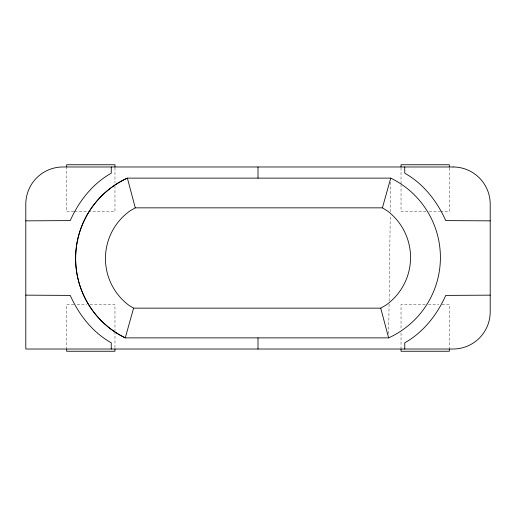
<?xml version="1.0" encoding="UTF-8"?>
<svg xmlns="http://www.w3.org/2000/svg" width="516" height="516" viewBox="0 0 516 516"><rect width="100%" height="100%" fill="white"/><g stroke="black" fill="none" stroke-linecap="round" stroke-linejoin="round"><path stroke-width="0.39" stroke-dasharray="2.58 1.94" d="M388.677 333.865L389.07 304.163M389.116 300.951L390.257 215.049M390.296 211.837L390.689 182.135M73.911 211.56L66.667 211.56L66.667 167.771M74.717 211.56L87.597 211.56M88.404 211.56L114.965 211.56L114.965 186.199M425.99 211.56L401.035 211.56L401.035 185.289M429.209 211.56L439.671 211.56M440.477 211.56L449.333 211.56L449.333 167.771M73.911 304.44L66.667 304.44L66.667 348.229M77.129 304.44L86.791 304.44M90.01 304.44L114.965 304.44L114.965 330.711M425.184 304.44L401.035 304.44L401.035 329.801M428.403 304.44L438.871 304.44M442.089 304.44L449.333 304.44L449.333 348.229M401.035 167.771L401.035 184.489M401.035 332.975L401.035 348.332M114.965 167.668L114.965 183.025M114.965 331.511L114.965 348.229"/><path stroke-width="0.77" d="M133.592 308.155L125.259 337.877L388.625 337.877A88.268 88.268 0 0 0 390.741 178.123L127.375 178.123A88.313 88.313 0 0 0 125.259 337.877A88.268 88.268 0 0 1 127.375 178.123L135.289 207.845L382.408 207.845L387.084 210.689A58.418 58.418 0 0 1 385.826 305.22L380.711 308.155L133.592 308.155L128.916 305.311A58.418 58.418 0 0 1 130.174 210.78L135.289 207.845M382.408 207.845L390.741 178.123M25.8 220.848L70.253 220.603C78.858 201.279 92.596 183.625 111.25 173.215L111.25 166.978M490.2 295.152L445.747 295.397C437.142 314.721 423.404 332.375 404.75 342.785L404.75 349.022M490.2 220.848L445.747 220.603C437.142 201.279 423.404 183.625 404.75 173.215L404.75 166.978M25.8 295.152L70.253 295.397C78.858 314.721 92.596 332.375 111.25 342.785L111.25 349.022M380.711 308.155L388.625 337.877M449.333 166.978L449.333 164.746L401.035 164.746L401.035 166.978M449.333 349.022L449.333 351.254L401.035 351.254L401.035 349.022M258 166.978L258 178.123M258 337.877L258 349.022M114.965 166.978L114.965 164.746L66.667 164.746L66.667 166.978M114.965 349.022L114.965 351.254L66.667 351.254L66.667 349.022M453.048 166.978L62.952 166.978A37.152 37.152 0 0 0 25.8 204.13L25.8 349.022L453.048 349.022A37.152 37.152 0 0 0 490.2 311.87L490.2 204.13A37.152 37.152 0 0 0 453.048 166.978"/></g></svg>
